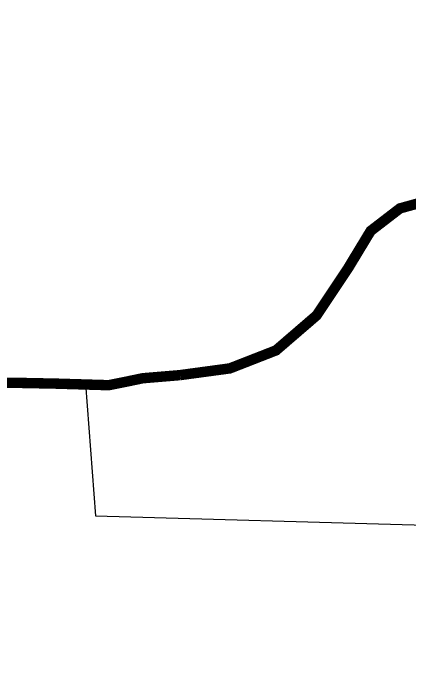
# Model space of a CAD drawing. Header units: inches. Extents: x -43639 to 75791, y -33466 to 47612.
# Drawn here: x -2366 to 9061, y -4732 to 14428 of the extents above; entities that cross this region are included whole.
import ezdxf

# ---------------------------------------------------------------- set-up
doc = ezdxf.new("R2010")
doc.units = ezdxf.units.IN
doc.header["$LTSCALE"] = 8
doc.header["$MEASUREMENT"] = 0
doc.layers.get('0').update_dxf_attribs({"linetype": 'CONTINUOUS'})
doc.layers.add('A-walls', color=7, linetype='CONTINUOUS')
doc.layers.add('TOPOCREEK', color=5, linetype='CONTINUOUS')

msp = doc.modelspace()

# ---------------------------------------------------------------- linework, layer by layer
for p, q in [((-282.83354, 3758.21236), (2.852, -37.89648)), ((2.852, -37.89648), (30334.93748, -905.05183))]:
    msp.add_line(p, q)
at = {"layer": 'A-walls'}
msp.add_circle((17813.72126, 4368.8652, -39478.11913), 23854.49434, dxfattribs=at)
at = {"layer": 'TOPOCREEK', "const_width": 300}
for points in [[(2438.81183, 4008.87849), (3876.97775, 4203.24373), (5208.10969, 4722.3595), (6376.90814, 5728.14615), (7285.97393, 7090.82474), (7935.30663, 8161.50086), (8779.43894, 8810.39557), (9720.97084, 9069.95346), (10857.30318, 9199.7324), (11896.23509, 9491.73487), (12967.63395, 9783.73734), (14039.03281, 9913.51628), (14720.83204, 10400.18746), (14850.69858, 10951.74782)], [(-4275.56407, 3808.25143), (-2223.32948, 3785.95976), (-1107.98454, 3763.66809), (386.57724, 3719.08425), (832.71577, 3808.25143), (1368.08089, 3919.7108), (2438.81183, 4008.87849)]]:
    msp.add_lwpolyline(points, dxfattribs=at)
at = {"layer": 'TOPOCREEK'}
msp.add_lwpolyline([(-281.38911, 3739.01016), (386.57724, 3719.08425), (832.71577, 3808.25143), (1368.08089, 3919.7108), (2438.81183, 4008.87849)], dxfattribs=at)

doc.saveas('drawing.dxf')
